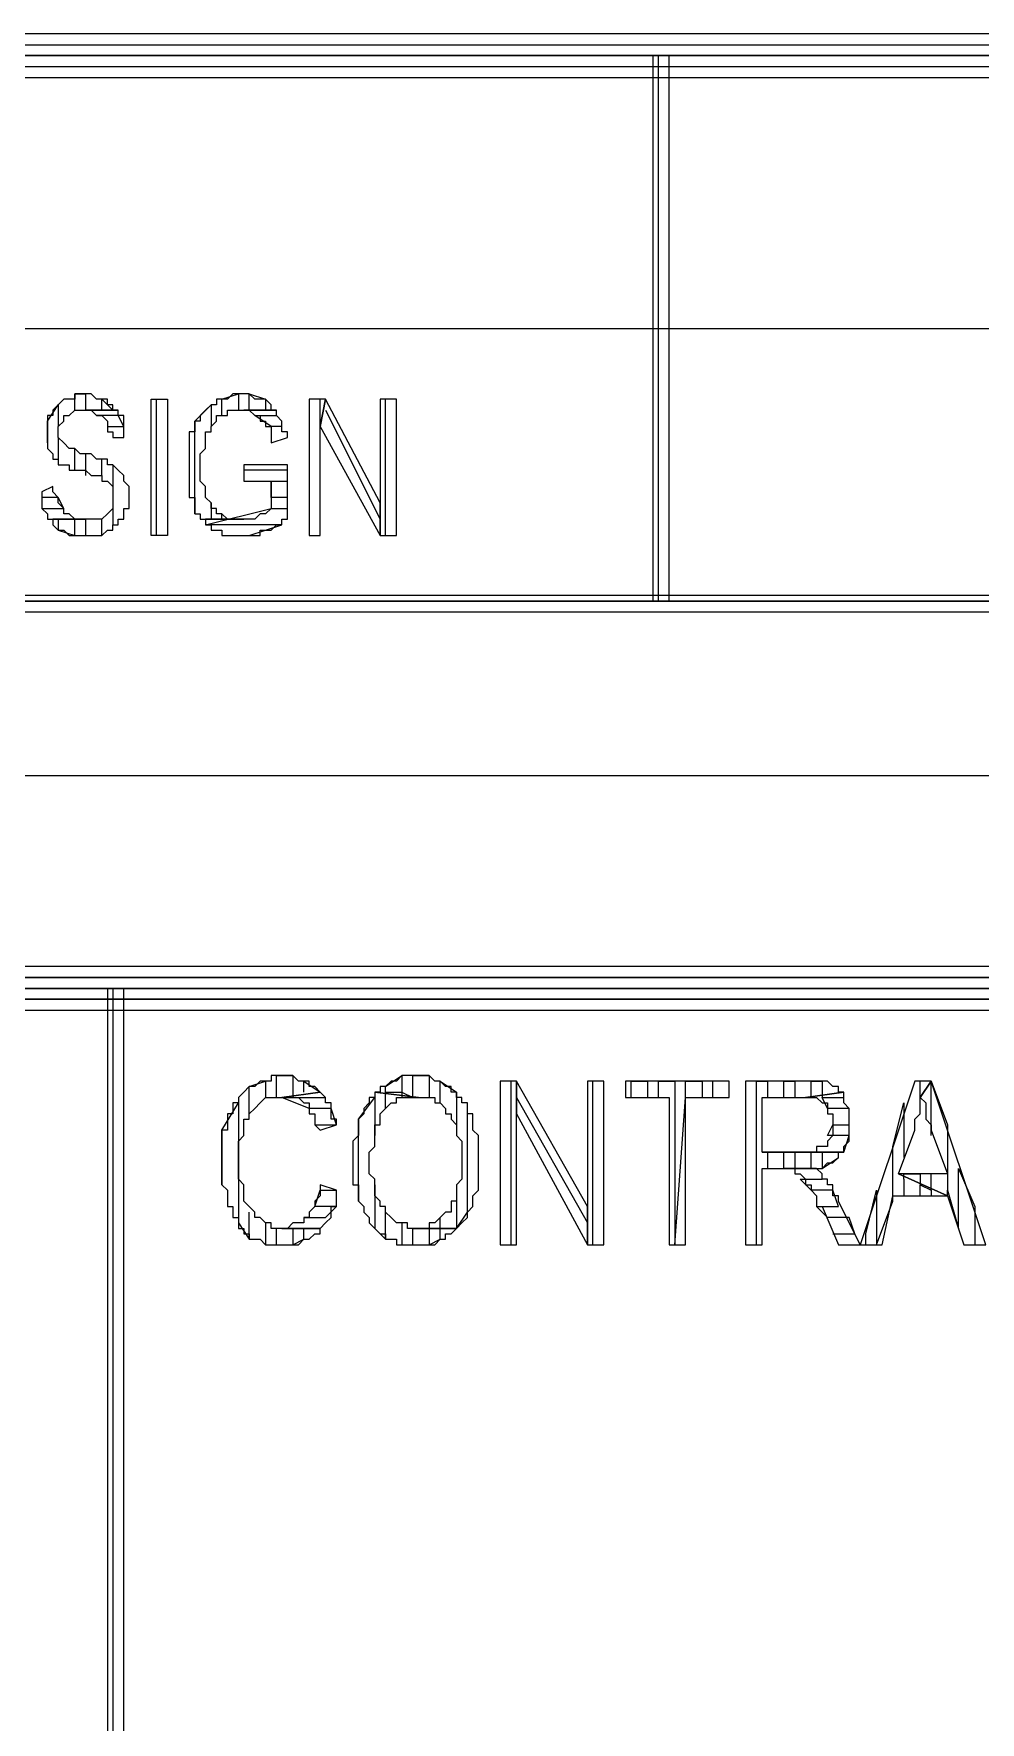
# Model space of a CAD drawing. Extents: x 0 to 594, y 0 to 420.
# Drawn here: x 492.55 to 509.9, y 51.55 to 82.5 of the extents above; entities that cross this region are included whole.
import ezdxf

# ---------------------------------------------------------------- set-up
doc = ezdxf.new("R2010")
doc.units = 0

msp = doc.modelspace()

# ---------------------------------------------------------------- linework, layer by layer
at = {"layer": 'GT_1', "flags": 128}
for points in [[(404, 82.5), (404, 81.7), (584, 81.7), (584, 82.5), (404, 82.5)], [(404, 81.9), (584, 81.9), (584, 82.1), (404, 82.1), (404, 82.3), (584, 82.3)], [(404, 82.1), (584, 82.1)], [(503.9, 72.1), (504.2, 72.1), (504.2, 82.1), (503.9, 82.1), (503.9, 72.1)], [(504, 72.1), (504, 82.1)], [(404, 77.1), (584, 77.1)], [(493.5, 75.9), (493.4, 75.9), (493.4, 75.9), (493.3, 75.9), (493.3, 75.8), (493.2, 75.8), (493.2, 75.8), (493.1, 75.8), (493.1, 75.8), (493, 75.7), (493, 75.7), (492.9, 75.6), (492.9, 75.6), (492.9, 75.5), (492.8, 75.5), (492.8, 75.4), (492.8, 75.4), (492.8, 75.3), (492.8, 75.2), (492.8, 75.2), (492.8, 75.1), (492.8, 75.1), (492.8, 75), (492.8, 74.9), (492.8, 74.9), (492.9, 74.8), (492.9, 74.8), (492.9, 74.7), (493, 74.7), (493, 74.6), (493.1, 74.6), (493.1, 74.6), (493.1, 74.6), (493.2, 74.6), (493.2, 74.5), (493.3, 74.5), (493.4, 74.5), (493.4, 74.5), (493.5, 74.5), (493.6, 74.4), (493.6, 74.4), (493.7, 74.4), (493.7, 74.4), (493.8, 74.4), (493.8, 74.4), (493.8, 74.3), (493.9, 74.3), (493.9, 74.3), (494, 74.2), (494, 74.2), (494, 74.1), (494, 74.1), (494, 74), (494, 74), (494, 73.9), (494, 73.9), (494, 73.8), (493.9, 73.7), (493.9, 73.7), (493.9, 73.7), (493.8, 73.6), (493.8, 73.6), (493.7, 73.6), (493.6, 73.6), (493.6, 73.6), (493.5, 73.6), (492.9, 73.6), (492.9, 73.5), (492.9, 73.5), (493, 73.4), (493, 73.4), (493.1, 73.4), (493.1, 73.4), (493.1, 73.4), (493.2, 73.3), (493.2, 73.3), (493.3, 73.3), (493.4, 73.3), (493.4, 73.3), (493.5, 73.3), (493.5, 73.3), (493.6, 73.3), (493.6, 73.3), (493.7, 73.3), (493.7, 73.3), (493.8, 73.3), (493.8, 73.3), (493.9, 73.4), (493.9, 73.4), (494, 73.4), (494, 73.5), (494.1, 73.5), (494.1, 73.6), (494.2, 73.6), (494.2, 73.7), (494.2, 73.7), (494.2, 73.8), (494.3, 73.8), (494.3, 73.9), (494.3, 74), (494.3, 74), (494.3, 74.1), (494.3, 74.1), (494.3, 74.2), (494.2, 74.3), (494.2, 74.3), (494.2, 74.4), (494.2, 74.4), (494.1, 74.5), (494.1, 74.5), (494, 74.6), (494, 74.6), (493.9, 74.6), (493.9, 74.7), (493.9, 74.7), (493.8, 74.7), (493.8, 74.7), (493.7, 74.7), (493.6, 74.8), (493.6, 74.8), (493.5, 74.8), (493.4, 74.8), (493.4, 74.8), (493.3, 74.9), (493.2, 74.9), (493.2, 74.9), (493.2, 74.9), (493.1, 75), (493.1, 75), (493.1, 75), (493, 75.1), (493, 75.1), (493, 75.2), (493, 75.2), (493, 75.3), (493.1, 75.4), (493.1, 75.4), (493.1, 75.5), (493.2, 75.5), (493.2, 75.5), (493.2, 75.5), (493.3, 75.6), (493.3, 75.6), (493.4, 75.6), (493.5, 75.6), (494.1, 75.6), (494, 75.6), (494, 75.7), (494, 75.7), (493.9, 75.7), (493.9, 75.8), (493.8, 75.8), (493.8, 75.8), (493.7, 75.8), (493.6, 75.9), (493.6, 75.9), (493.5, 75.9), (493.5, 75.9)], [(493.3, 75.6), (493.3, 75.9), (493.5, 75.9), (493.5, 75.6)], [(496.4, 75.9), (496.3, 75.9), (496.2, 75.9), (496.2, 75.9), (496.1, 75.8), (496.1, 75.8), (496, 75.8), (496, 75.8), (495.9, 75.8), (495.9, 75.7), (495.8, 75.7), (495.8, 75.7), (495.8, 75.7), (495.7, 75.6), (495.7, 75.6), (495.6, 75.5), (495.6, 75.5), (495.6, 75.4), (495.5, 75.4), (495.5, 75.3), (495.5, 75.2), (495.4, 75.2), (495.4, 75.1), (495.4, 75), (495.4, 75), (495.4, 74.9), (495.4, 74.8), (495.4, 74.8), (495.4, 74.7), (495.4, 74.6), (495.4, 74.6), (495.4, 74.5), (495.4, 74.4), (495.4, 74.4), (495.4, 74.3), (495.4, 74.2), (495.4, 74.1), (495.4, 74.1), (495.4, 74), (495.5, 74), (495.5, 73.9), (495.5, 73.9), (495.5, 73.8), (495.5, 73.7), (495.6, 73.7), (495.6, 73.6), (495.7, 73.6), (495.7, 73.6), (496.4, 73.6), (496.3, 73.6), (496.2, 73.6), (496.2, 73.6), (496.1, 73.6), (496.1, 73.6), (496, 73.7), (496, 73.7), (495.9, 73.7), (495.9, 73.8), (495.8, 73.8), (495.8, 73.9), (495.8, 73.9), (495.7, 74), (495.7, 74), (495.7, 74.1), (495.7, 74.2), (495.7, 74.2), (495.6, 74.3), (495.6, 74.4), (495.6, 74.4), (495.6, 74.5), (495.6, 74.6), (495.6, 74.6), (495.6, 74.7), (495.6, 74.8), (495.6, 74.8), (495.7, 74.9), (495.7, 75), (495.7, 75), (495.7, 75.1), (495.7, 75.1), (495.7, 75.2), (495.8, 75.2), (495.8, 75.3), (495.8, 75.3), (495.9, 75.4), (495.9, 75.4), (495.9, 75.5), (496, 75.5), (496, 75.5), (496.1, 75.5), (496.1, 75.6), (496.2, 75.6), (496.2, 75.6), (496.3, 75.6), (496.4, 75.6), (497, 75.6), (496.9, 75.6), (496.9, 75.7), (496.9, 75.7), (496.8, 75.8), (496.7, 75.8), (496.7, 75.8), (496.6, 75.8), (496.6, 75.8), (496.5, 75.9), (496.5, 75.9), (496.4, 75.9), (496.4, 75.9)], [(496, 75.5), (496, 75.8), (496.3, 75.9), (496.3, 75.6), (496.5, 75.6), (496.5, 75.9), (496.8, 75.8), (496.8, 75.6)], [(492.8, 75), (492.8, 75.4), (493, 75.7), (493, 75.3)], [(494.1, 75.6), (493.5, 75.6), (493.5, 75.6), (493.6, 75.6), (493.6, 75.6), (493.7, 75.5), (493.7, 75.5), (493.8, 75.5), (493.8, 75.5), (493.9, 75.4), (493.9, 75.4), (493.9, 75.3), (493.9, 75.2), (494, 75.2), (494, 75.1), (494.2, 75.1), (494.2, 75.1), (494.2, 75.2), (494.2, 75.3), (494.2, 75.3), (494.2, 75.4), (494.2, 75.5), (494.1, 75.5), (494.1, 75.5), (494.1, 75.6)], [(493.8, 75.6), (493.8, 75.8), (494, 75.6), (494, 75.6)], [(494.7, 73.3), (494.7, 75.8), (495, 75.8), (495, 73.3), (494.7, 73.3)], [(494.8, 73.3), (494.8, 75.8)], [(495.5, 73.7), (495.5, 75.4), (495.8, 75.7), (495.8, 75.3)], [(497, 75.6), (496.4, 75.6), (496.4, 75.6), (496.5, 75.6), (496.5, 75.6), (496.6, 75.5), (496.6, 75.5), (496.7, 75.5), (496.7, 75.4), (496.8, 75.4), (496.8, 75.3), (496.8, 75.3), (496.9, 75.3), (496.9, 75.2), (496.9, 75.1), (496.9, 75), (497.2, 75.1), (497.2, 75.2), (497.1, 75.2), (497.1, 75.3), (497.1, 75.4), (497.1, 75.4), (497, 75.5), (497, 75.5), (497, 75.6)], [(497.9, 75.8), (497.6, 75.8), (497.6, 73.3), (497.8, 73.3), (497.8, 75.3), (497.9, 75.8)], [(497.8, 73.3), (497.8, 75.8)], [(497.9, 75.8), (497.8, 75.3), (498.9, 73.3), (498.9, 73.9), (497.9, 75.8)], [(497.9, 75.6), (498.9, 73.6)], [(499.2, 75.8), (498.9, 75.8), (498.9, 73.9), (498.9, 73.3), (499.2, 73.3), (499.2, 75.8)], [(499, 73.3), (499, 75.8)], [(493.9, 75.3), (494.2, 75.3), (494.1, 75.5), (493.7, 75.5)], [(497.1, 75.3), (496.9, 75.3), (496.6, 75.5), (497, 75.5)], [(493, 75.1), (493, 74.6)], [(493.3, 74.5), (493.3, 74.9)], [(493.5, 74.8), (493.5, 74.4)], [(493.8, 74.4), (493.8, 74.7)], [(494, 74.6), (494, 73.5)], [(497.2, 74.6), (496.4, 74.6), (496.4, 74.3), (496.9, 74.3), (496.9, 73.8), (496.9, 73.8), (496.9, 73.8), (496.8, 73.7), (496.8, 73.7), (496.7, 73.7), (496.6, 73.6), (496.6, 73.6), (496.5, 73.6), (496.5, 73.6), (496.4, 73.6), (496.4, 73.6), (495.7, 73.6), (495.7, 73.5), (495.8, 73.5), (495.8, 73.4), (495.9, 73.4), (495.9, 73.4), (496, 73.4), (496, 73.3), (496.1, 73.3), (496.1, 73.3), (496.2, 73.3), (496.3, 73.3), (496.3, 73.3), (496.4, 73.3), (496.4, 73.3), (496.5, 73.3), (496.5, 73.3), (496.6, 73.3), (496.6, 73.3), (496.7, 73.3), (496.7, 73.4), (496.8, 73.4), (496.8, 73.4), (496.9, 73.4), (496.9, 73.4), (497, 73.5), (497, 73.5), (497.1, 73.5), (497.1, 73.6), (497.2, 73.6), (497.2, 73.7), (497.2, 74.6)], [(496.2, 73.3), (496.5, 73.3), (497.1, 73.5), (495.7, 73.5), (496.9, 73.8), (497.2, 73.8), (497.2, 74), (496.9, 74), (496.9, 74.3), (497.2, 74.3), (497.2, 74.5), (496.4, 74.5)], [(492.9, 74.2), (492.7, 74.1), (492.7, 74.1), (492.7, 74), (492.7, 73.9), (492.7, 73.9), (492.7, 73.8), (492.8, 73.7), (492.8, 73.7), (492.8, 73.6), (492.9, 73.6), (493.5, 73.6), (493.5, 73.6), (493.4, 73.6), (493.4, 73.6), (493.3, 73.6), (493.3, 73.6), (493.2, 73.7), (493.2, 73.7), (493.1, 73.7), (493.1, 73.8), (493.1, 73.8), (493, 73.9), (493, 73.9), (493, 73.9), (493, 74), (492.9, 74.1), (492.9, 74.2)], [(492.7, 73.8), (493.1, 73.8), (493, 74), (492.7, 74)], [(495.8, 73.9), (495.8, 73.6), (496, 73.6), (496, 73.7)], [(493, 73.6), (493, 73.4), (493.3, 73.3), (493.3, 73.6)], [(493.5, 73.6), (493.5, 73.3), (493.8, 73.3), (493.8, 73.6)], [(404, 72.2), (404, 71.9), (584, 71.9), (584, 72.2), (404, 72.2)], [(404, 72.1), (584, 72.1)], [(404, 72.1), (584, 72.1)], [(564, 72.1), (544, 72.1), (524, 72.1), (504, 72.1), (484, 72.1), (464, 72.1)], [(477.8, 68.9), (535.2, 68.9)], [(584, 64.6), (584, 65.4), (404, 65.4), (404, 64.6), (584, 64.6)], [(404, 65.4), (404, 64.6), (584, 64.6), (584, 65.4), (404, 65.4)], [(584, 65.2), (404, 65.2), (404, 65), (584, 65), (584, 64.8), (404, 64.8)], [(404, 64.8), (584, 64.8), (584, 65), (404, 65), (404, 65.2), (584, 65.2)], [(404, 65), (584, 65)], [(494.2, 65), (493.9, 65), (493.9, 45.6), (494.2, 45.6), (494.2, 65)], [(494, 65), (494, 45.6)], [(497.1, 63.4), (497.1, 63.4), (497.1, 63.4), (497, 63.4), (496.9, 63.4), (496.9, 63.3), (496.8, 63.3), (496.7, 63.3), (496.7, 63.3), (496.6, 63.2), (496.5, 63.2), (496.5, 63.2), (496.4, 63.1), (496.4, 63.1), (496.3, 63), (496.3, 62.9), (496.2, 62.9), (496.2, 62.8), (496.2, 62.7), (496.1, 62.7), (496.1, 62.6), (496.1, 62.5), (496.1, 62.4), (496, 62.4), (496, 62.3), (496, 62.2), (496, 62.1), (496, 62), (496, 61.9), (496, 61.9), (496, 61.8), (496, 61.7), (496, 61.6), (496, 61.5), (496, 61.4), (496, 61.4), (496.1, 61.3), (496.1, 61.2), (496.1, 61.1), (496.1, 61.1), (496.1, 61), (496.2, 61), (496.2, 60.9), (496.2, 60.8), (496.3, 60.8), (496.3, 60.7), (496.3, 60.6), (496.4, 60.6), (496.4, 60.5), (496.5, 60.5), (496.5, 60.4), (496.6, 60.4), (496.7, 60.4), (496.7, 60.4), (496.8, 60.3), (496.8, 60.3), (496.9, 60.3), (497, 60.3), (497, 60.3), (497.1, 60.3), (497.2, 60.3), (497.2, 60.3), (497.3, 60.3), (497.4, 60.3), (497.4, 60.3), (497.5, 60.4), (497.5, 60.4), (497.6, 60.4), (497.7, 60.5), (497.7, 60.5), (497.8, 60.5), (497.8, 60.6), (497.1, 60.6), (497.1, 60.6), (497, 60.6), (496.9, 60.6), (496.9, 60.7), (496.8, 60.7), (496.8, 60.7), (496.7, 60.8), (496.6, 60.8), (496.6, 60.8), (496.6, 60.9), (496.5, 61), (496.5, 61), (496.4, 61.1), (496.4, 61.2), (496.4, 61.2), (496.4, 61.3), (496.4, 61.3), (496.4, 61.4), (496.3, 61.5), (496.3, 61.6), (496.3, 61.7), (496.3, 61.8), (496.3, 61.9), (496.3, 61.9), (496.3, 62), (496.3, 62.1), (496.3, 62.2), (496.4, 62.3), (496.4, 62.4), (496.4, 62.4), (496.4, 62.5), (496.4, 62.6), (496.5, 62.6), (496.5, 62.7), (496.6, 62.8), (496.6, 62.8), (496.7, 62.9), (496.7, 62.9), (496.7, 62.9), (496.8, 63), (496.9, 63), (496.9, 63), (497, 63), (497.1, 63), (497.1, 63), (497.8, 63.1), (497.8, 63.1), (497.7, 63.2), (497.7, 63.2), (497.6, 63.2), (497.6, 63.3), (497.5, 63.3), (497.5, 63.3), (497.4, 63.3), (497.3, 63.4), (497.3, 63.4), (497.2, 63.4), (497.1, 63.4)], [(496.5, 62.7), (496.5, 63.2), (496.8, 63.3), (496.8, 63)], [(497, 63), (497, 63.4), (497.3, 63.4), (497.3, 63)], [(497.5, 63.1), (497.5, 63.3), (497.8, 63.1), (497.8, 63.1)], [(499.6, 63.4), (499.5, 63.4), (499.4, 63.4), (499.3, 63.4), (499.3, 63.4), (499.2, 63.3), (499.2, 63.3), (499.1, 63.3), (499, 63.2), (499, 63.2), (498.9, 63.2), (498.9, 63.1), (498.8, 63.1), (499.6, 63), (499.6, 63), (499.7, 63), (499.8, 63), (499.8, 63), (499.9, 63), (499.9, 62.9), (500, 62.9), (500, 62.9), (500.1, 62.8), (500.1, 62.7), (500.2, 62.7), (500.2, 62.6), (500.3, 62.5), (500.3, 62.5), (500.3, 62.4), (500.3, 62.3), (500.3, 62.3), (500.4, 62.2), (500.4, 62.1), (500.4, 62), (500.4, 61.9), (500.4, 61.8), (500.4, 61.8), (500.4, 61.7), (500.4, 61.6), (500.4, 61.5), (500.3, 61.4), (500.3, 61.3), (500.3, 61.3), (500.3, 61.2), (500.3, 61.1), (500.2, 61.1), (500.2, 61), (500.2, 60.9), (500.1, 60.9), (500.1, 60.9), (500, 60.8), (500, 60.8), (499.9, 60.7), (499.9, 60.7), (499.8, 60.7), (499.8, 60.6), (499.7, 60.6), (499.6, 60.6), (499.6, 60.6), (500.3, 60.6), (500.4, 60.7), (500.4, 60.7), (500.5, 60.8), (500.5, 60.9), (500.5, 60.9), (500.6, 61), (500.6, 61), (500.6, 61.1), (500.6, 61.2), (500.6, 61.2), (500.7, 61.3), (500.7, 61.4), (500.7, 61.5), (500.7, 61.6), (500.7, 61.7), (500.7, 61.7), (500.7, 61.8), (500.7, 61.9), (500.7, 62), (500.7, 62.1), (500.7, 62.2), (500.7, 62.3), (500.7, 62.3), (500.6, 62.4), (500.6, 62.5), (500.6, 62.6), (500.6, 62.6), (500.6, 62.7), (500.5, 62.7), (500.5, 62.8), (500.5, 62.9), (500.4, 62.9), (500.4, 63), (500.3, 63), (500.3, 63.1), (500.2, 63.1), (500.2, 63.2), (500.1, 63.2), (500.1, 63.2), (500, 63.3), (500, 63.3), (499.9, 63.3), (499.8, 63.4), (499.8, 63.4), (499.7, 63.4), (499.6, 63.4), (499.6, 63.4)], [(499, 63.1), (499, 63.2), (499.3, 63.4), (499.3, 63.1), (499.5, 63), (499.5, 63.4), (499.8, 63.4), (499.8, 63)], [(500, 62.9), (500, 63.3), (500.3, 63.1), (500.3, 62.5)], [(501.4, 63.3), (501.1, 63.3), (501.1, 60.3), (501.4, 60.3), (501.4, 62.7), (501.4, 63.3)], [(501.3, 60.3), (501.3, 63.3)], [(501.4, 63.3), (501.4, 62.7), (502.7, 60.3), (502.7, 61), (501.4, 63.3)], [(503, 63.3), (502.7, 63.3), (502.7, 61), (502.7, 60.3), (503, 60.3), (503, 63.3)], [(502.8, 60.3), (502.8, 63.3)], [(505.3, 63.3), (503.4, 63.3), (503.4, 63), (504.2, 63), (504.2, 60.3), (504.5, 60.3), (504.5, 63), (505.3, 63), (505.3, 63.3)], [(503.5, 63), (503.5, 63.3), (503.8, 63.3), (503.8, 63), (504, 63), (504, 63.3), (504.3, 63.3), (504.3, 60.3), (504.5, 63), (504.5, 63.3), (504.8, 63.3), (504.8, 63), (505, 63), (505, 63.3)], [(506.7, 63.3), (505.6, 63.3), (505.6, 60.3), (505.9, 60.3), (505.9, 61.7), (506.3, 61.7), (506.8, 61.7), (506.9, 61.7), (507, 61.7), (507, 61.7), (507.1, 61.8), (507.2, 61.8), (507.2, 61.8), (507.3, 61.9), (507.3, 61.9), (507.3, 62), (507.4, 62), (505.9, 62), (505.9, 63), (506.7, 63), (507.4, 63.1), (507.3, 63.1), (507.3, 63.2), (507.2, 63.2), (507.1, 63.3), (507.1, 63.3), (507, 63.3), (507, 63.3), (506.9, 63.3), (506.8, 63.3), (506.7, 63.3), (506.7, 63.3)], [(505.8, 60.3), (505.8, 63.3), (506, 63.3), (506, 63)], [(506.3, 63), (506.3, 63.3), (506.5, 63.3), (506.5, 63)], [(506.8, 63), (506.8, 63.3), (507, 63.3), (507, 63)], [(507.3, 63.1), (507.3, 63.2)], [(509, 63.3), (508.7, 63.3), (507.7, 60.3), (508.1, 60.3), (508.3, 61.2), (509.3, 61.2), (508.4, 61.6), (508.7, 62.4), (508.7, 62.5), (508.7, 62.5), (508.7, 62.6), (508.8, 62.7), (508.8, 62.8), (508.8, 62.9), (508.8, 62.9), (508.8, 63), (509, 63.3)], [(509, 63.3), (508.8, 63), (508.8, 63), (508.9, 62.9), (508.9, 62.8), (508.9, 62.7), (508.9, 62.7), (508.9, 62.6), (509, 62.5), (509, 62.4), (509.3, 61.6), (508.4, 61.6), (509.3, 61.2), (509.6, 60.3), (510, 60.3), (509, 63.3)], [(508.8, 62.8), (508.8, 63.3)], [(509, 62.3), (509, 63.3), (509.3, 62.5), (509.3, 61.3), (509.5, 60.6), (509.5, 61.7), (509.8, 61), (509.8, 60.3)], [(496, 61.4), (496, 62.4), (496.3, 62.9), (496.3, 60.7), (496.5, 60.4), (496.5, 60.9)], [(497.8, 63.1), (497.1, 63), (497.2, 63), (497.2, 63), (497.3, 63), (497.4, 63), (497.4, 63), (497.5, 62.9), (497.5, 62.9), (497.6, 62.9), (497.6, 62.8), (497.6, 62.7), (497.7, 62.7), (497.7, 62.6), (497.7, 62.5), (497.8, 62.4), (498.1, 62.5), (498.1, 62.6), (498, 62.6), (498, 62.7), (498, 62.8), (498, 62.9), (497.9, 62.9), (497.9, 63), (497.8, 63.1)], [(497.7, 62.5), (498.1, 62.5), (498, 62.8), (497.6, 62.8), (497.1, 63), (497.9, 63)], [(498.8, 63.1), (498.8, 63), (498.7, 63), (498.7, 62.9), (498.7, 62.9), (498.6, 62.8), (498.6, 62.8), (498.6, 62.7), (498.5, 62.6), (498.5, 62.6), (498.5, 62.5), (498.5, 62.4), (498.5, 62.3), (498.4, 62.2), (498.4, 62.2), (498.4, 62.1), (498.4, 62), (498.4, 61.9), (498.4, 61.8), (498.4, 61.8), (498.4, 61.7), (498.4, 61.6), (498.4, 61.5), (498.4, 61.4), (498.5, 61.4), (498.5, 61.3), (498.5, 61.2), (498.5, 61.1), (498.6, 61), (498.6, 61), (498.6, 60.9), (498.7, 60.8), (498.7, 60.8), (498.7, 60.7), (498.8, 60.6), (498.8, 60.6), (498.9, 60.5), (499, 60.5), (499, 60.5), (499, 60.4), (499.1, 60.4), (499.2, 60.4), (499.2, 60.3), (499.3, 60.3), (499.4, 60.3), (499.4, 60.3), (499.5, 60.3), (499.6, 60.3), (499.6, 60.3), (499.7, 60.3), (499.8, 60.3), (499.8, 60.3), (499.9, 60.3), (500, 60.4), (500, 60.4), (500.1, 60.4), (500.1, 60.5), (500.2, 60.5), (500.2, 60.5), (500.3, 60.6), (500.3, 60.6), (499.6, 60.6), (499.5, 60.6), (499.4, 60.6), (499.4, 60.7), (499.3, 60.7), (499.2, 60.7), (499.2, 60.7), (499.1, 60.8), (499.1, 60.8), (499, 60.9), (499, 60.9), (499, 61), (498.9, 61), (498.9, 61.1), (498.9, 61.1), (498.8, 61.2), (498.8, 61.3), (498.8, 61.4), (498.8, 61.4), (498.8, 61.5), (498.7, 61.6), (498.7, 61.7), (498.7, 61.8), (498.7, 61.9), (498.7, 62), (498.8, 62.1), (498.8, 62.2), (498.8, 62.2), (498.8, 62.3), (498.8, 62.4), (498.8, 62.5), (498.9, 62.5), (498.9, 62.6), (498.9, 62.7), (498.9, 62.7), (499, 62.8), (499, 62.8), (499.1, 62.9), (499.1, 62.9), (499.2, 62.9), (499.2, 63), (499.3, 63), (499.4, 63), (499.4, 63), (499.5, 63), (499.6, 63), (498.8, 63.1)], [(498.5, 61.1), (498.5, 62.6), (498.8, 63), (498.8, 62.3)], [(499, 62.8), (499, 63.1), (499.3, 63.1), (499.3, 63)], [(501.4, 63), (502.7, 60.7)], [(507.4, 63.1), (506.7, 63), (506.7, 63), (506.8, 63), (506.8, 63), (506.9, 63), (507, 62.9), (507, 62.9), (507.1, 62.9), (507.1, 62.8), (507.1, 62.7), (507.2, 62.7), (507.2, 62.6), (507.2, 62.5), (507.2, 62.5), (507.2, 62.4), (507.2, 62.3), (507.1, 62.2), (507.1, 62.2), (507.1, 62.1), (507, 62.1), (506.9, 62.1), (506.9, 62), (506.8, 62), (506.7, 62), (506.7, 62), (506.6, 62), (505.9, 62), (507.4, 62), (507.4, 62.1), (507.4, 62.1), (507.5, 62.2), (507.5, 62.3), (507.5, 62.3), (507.5, 62.4), (507.5, 62.5), (507.5, 62.6), (507.5, 62.7), (507.5, 62.7), (507.5, 62.8), (507.4, 62.9), (507.4, 63), (507.4, 63), (507.4, 63.1)], [(506.9, 62), (507.4, 62), (507.5, 62.3), (507.1, 62.3), (507.2, 62.5), (507.5, 62.5), (507.5, 62.8), (507.1, 62.8), (507, 63), (507.4, 63)], [(507.8, 60.3), (507.8, 60.5), (508, 61.3), (508, 60.3), (508.3, 61.1), (508.3, 62.1), (508.5, 62.9), (508.5, 61.9)], [(500.3, 61.2), (500.3, 60.6), (500.5, 60.9), (500.5, 62.7)], [(506, 62), (506, 61.7), (506.3, 61.7), (506.3, 62)], [(506.5, 62), (506.5, 61.7), (506.8, 61.7), (506.8, 62)], [(507, 62), (507, 61.7), (507.3, 61.9), (507.3, 62)], [(506.8, 61.7), (506.3, 61.7), (506.3, 61.7), (506.4, 61.7), (506.5, 61.7), (506.5, 61.6), (506.5, 61.6), (506.6, 61.6), (506.7, 61.5), (506.7, 61.4), (506.8, 61.4), (506.8, 61.3), (506.8, 61.3), (506.9, 61.2), (506.9, 61.1), (506.9, 61), (507, 61), (507.3, 60.3), (507.7, 60.3), (507.3, 61.1), (507.3, 61.2), (507.2, 61.2), (507.2, 61.3), (507.2, 61.4), (507.1, 61.4), (507.1, 61.5), (507, 61.5), (507, 61.6), (507, 61.6), (506.9, 61.7), (506.8, 61.7)], [(508.5, 61.5), (508.5, 61.6), (508.8, 61.6), (508.8, 61.4), (509, 61.3), (509, 61.6)], [(497.8, 61.4), (497.8, 61.3), (497.8, 61.2), (497.7, 61.1), (497.7, 61.1), (497.7, 61), (497.6, 60.9), (497.6, 60.9), (497.6, 60.8), (497.5, 60.8), (497.5, 60.7), (497.4, 60.7), (497.4, 60.7), (497.3, 60.7), (497.2, 60.6), (497.2, 60.6), (497.1, 60.6), (497.8, 60.6), (497.8, 60.6), (497.9, 60.7), (497.9, 60.7), (498, 60.8), (498, 60.9), (498, 61), (498.1, 61), (498.1, 61.1), (498.1, 61.2), (498.1, 61.3), (497.8, 61.4)], [(497.5, 60.8), (497.9, 60.8), (498.1, 61), (497.7, 61), (497.8, 61.3), (498.1, 61.3)], [(498.8, 61.4), (498.8, 60.6), (499, 60.4), (499, 60.9)], [(507.2, 60.5), (507.6, 60.5), (507.5, 60.8), (507.1, 60.8), (506.9, 61), (507.3, 61), (507.2, 61.3), (506.8, 61.3), (506.6, 61.5), (507, 61.5)], [(508.5, 61.5), (508.5, 61.2), (508.8, 61.2), (508.8, 61.4)], [(509, 61.3), (509, 61.2), (509.3, 61.2), (509.3, 61.3)], [(496.8, 60.7), (496.8, 60.3), (497, 60.3), (497, 60.6)], [(499.3, 60.7), (499.3, 60.3), (499.5, 60.3), (499.5, 60.6), (499.8, 60.6), (499.8, 60.3), (500, 60.4), (500, 60.6), (500.3, 60.6), (500.3, 60.6)], [(499.8, 60.7), (499.8, 60.6), (500, 60.6), (500, 60.8)], [(497.3, 60.6), (497.3, 60.3), (497.5, 60.4), (497.5, 60.6)]]:
    msp.add_lwpolyline(points, dxfattribs=at)

doc.saveas('drawing.dxf')
